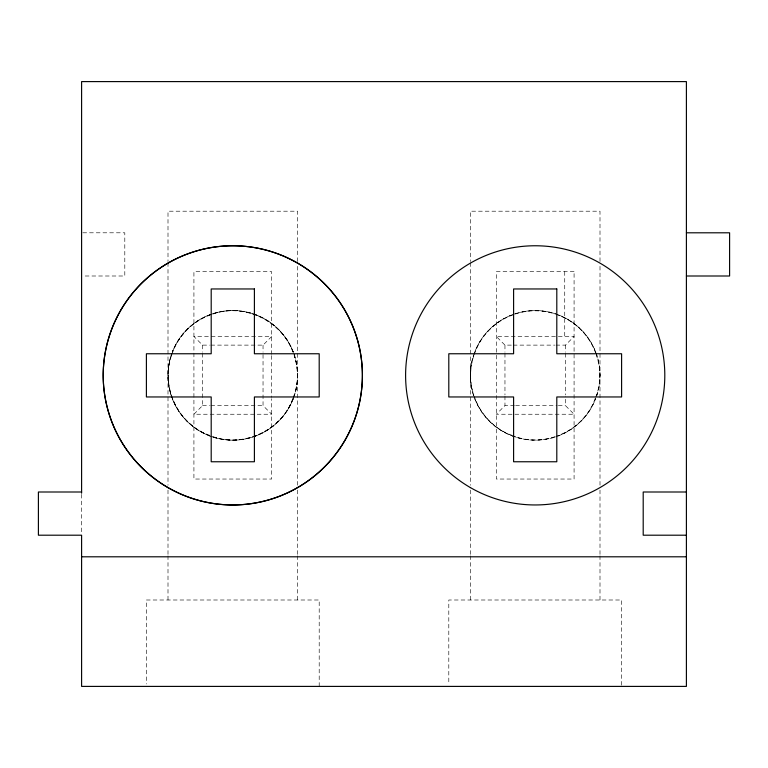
<?xml version="1.0" encoding="UTF-8"?>
<svg xmlns="http://www.w3.org/2000/svg" width="768" height="768" viewBox="0 0 768 768"><rect width="100%" height="100%" fill="white"/><g stroke="black" fill="none" stroke-linecap="round" stroke-linejoin="round"><path stroke-width="0.58" stroke-dasharray="3.84 2.88" d="M171.504 355.459C167.165 368.112 167.165 382.608 171.504 395.261M171.936 354.422C177.946 335.789 193.229 320.506 211.862 314.496M292.8 398.381C282.019 430.57 242.16 448.675 210.816 435.792M293.232 397.344C298.666 384.25 298.531 368.794 294.096 355.459M473.904 355.459C469.565 368.112 469.565 382.608 473.904 395.261M474.336 354.422C480.346 335.789 495.629 320.506 514.262 314.496M595.2 398.381C589.075 416.17 573.946 430.406 556.138 436.224M595.632 397.344C601.066 384.25 600.931 368.794 596.496 355.459M202.56 353.424L202.56 405.6L193.92 414.24L271.68 414.24L263.04 405.6L263.04 353.424M210.864 345.12L263.04 345.12L271.68 336.48L193.92 336.48L202.56 345.12L209.674 345.12M514.445 405.6L504.96 405.6L496.32 414.24L574.08 414.24L565.44 405.6L565.44 396.115M555.955 345.12L565.44 345.12L574.08 336.48L496.32 336.48L504.96 345.12L512.074 345.12M212.899 314.064C244.858 302.592 283.728 321.84 293.664 354.422M515.299 314.064C527.952 309.725 542.448 309.725 555.101 314.064M555.101 436.656C541.766 441.091 526.31 441.226 513.216 435.792M82.8 232.8L124.8 232.8L124.8 276L82.771 276M513.264 345.12L554.765 345.12M202.56 405.6L209.674 405.6M210.864 405.6L263.04 405.6M515.635 405.6L557.136 405.6M558.326 405.6L565.44 405.6M556.138 314.496C574.771 320.506 590.054 335.789 596.064 354.422M512.179 435.36C494.39 429.235 480.154 414.106 474.336 396.298M209.779 435.36C191.99 429.235 177.754 414.106 171.936 396.298M621.6 685.219L621.6 600L448.8 600L448.8 684.029M600 261.523L600 211.2L470.4 211.2L470.4 261.523M600 266.323L600 485.29M600 490.07L600 554.592M600 555.792L600 600M565.44 345.12L565.44 352.234M565.44 353.424L565.44 394.925M564.73 271.68L564.73 336.48M504.96 345.12L504.96 352.234M504.96 353.424L504.96 394.925M504.96 396.115L504.96 405.6M470.4 262.723L470.4 485.29M470.4 490.07L470.4 554.592M470.4 555.792L470.4 600M319.2 686.4L319.2 600L146.4 600L146.4 684M297.6 261.523L297.6 211.2L168 211.2L168 261.523M297.6 266.323L297.6 485.29M297.6 490.07L297.6 554.592M297.6 555.792L297.6 600M271.68 354.422L271.68 271.68L193.92 271.68L193.92 479.04L271.68 479.04L271.68 398.688M271.68 355.622L271.68 397.488M263.04 345.12L263.04 352.234M202.56 345.12L202.56 352.234M168 262.723L168 485.29M168 490.07L168 554.592M168 555.792L168 600M81.6 494.333L81.6 534.029M293.693 353.213A64.8 64.8 0 0 1 294.432 395.366A64.8 64.8 0 0 0 293.693 353.213A64.8 64.8 0 0 1 293.693 397.507M293.299 398.573A64.8 64.8 0 0 1 171.523 396.442M171.168 395.366A64.8 64.8 0 0 1 171.907 353.213A64.8 64.8 0 0 0 171.907 397.507A64.8 64.8 0 0 1 171.168 355.354M293.299 352.147A64.8 64.8 0 0 0 172.301 352.147A64.8 64.8 0 0 1 293.299 352.147A64.8 64.8 0 0 0 171.523 354.278M596.093 353.213A64.8 64.8 0 0 1 596.093 397.507A64.8 64.8 0 0 0 524.304 311.482A64.8 64.8 0 0 0 485.088 416.438A64.8 64.8 0 0 0 595.699 398.573A64.8 64.8 0 0 1 473.923 396.442M473.568 395.366A64.8 64.8 0 0 1 473.568 355.354M473.923 354.278A64.8 64.8 0 0 1 595.699 352.147M574.08 271.68L496.32 271.68L496.32 479.04L574.08 479.04L574.08 271.68M172.301 398.573A64.8 64.8 0 0 0 294.077 396.442A64.8 64.8 0 0 1 172.301 398.573"/><path stroke-width="1.15" d="M686.4 232.8L729.6 232.8L729.6 276L686.4 276M81.6 492L38.4 492L38.4 535.2L81.6 535.2L81.6 686.4L686.4 686.4L686.4 81.6L81.6 81.6L81.6 493.2M686.4 492L643.2 492L643.2 535.2L686.4 535.2M81.6 556.8L686.4 556.8M254.4 288.96L211.2 288.96L211.2 353.76L146.4 353.76L146.4 396.96L211.2 396.96L211.2 461.76L254.4 461.76L254.4 396.96L319.2 396.96L319.2 353.76L254.4 353.76L254.4 288.96M556.8 288.96L513.6 288.96L513.6 353.76L448.8 353.76L448.8 396.96L513.6 396.96L513.6 461.76L556.8 461.76L556.8 396.96L621.6 396.96L621.6 353.76L556.8 353.76L556.8 288.96M168 487.594A129.6 129.6 0 0 0 362.4 375.36A129.6 129.6 0 0 0 168 263.126A129.6 129.6 0 0 0 168 487.594A129.6 129.6 0 0 0 362.4 375.36A129.6 129.6 0 0 0 168 263.126A129.6 129.6 0 0 0 168 487.594M470.4 487.594A129.6 129.6 0 0 0 664.8 375.36A129.6 129.6 0 0 0 470.4 263.126A129.6 129.6 0 0 0 470.4 487.594"/></g></svg>
